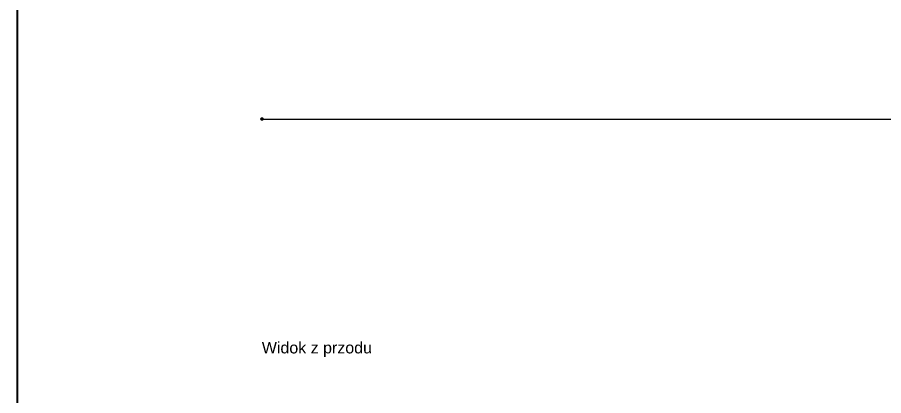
# Model space of a CAD drawing. Header units: millimetres. Extents: x 4625 to 14334, y 16216 to 31562.
# Drawn here: x 4625 to 8412, y 21170 to 22825 of the extents above; entities that cross this region are included whole.
import ezdxf

# ---------------------------------------------------------------- set-up
doc = ezdxf.new("R2010")
doc.units = ezdxf.units.MM
doc.header["$LTSCALE"] = 3
doc.styles.get("Standard").update_dxf_attribs({"font": 'arial.ttf'})
doc.dimstyles.new('MATEUSZ', dxfattribs={"dimtxt": 35, "dimasz": 16, "dimexe": 0.18, "dimexo": 0.0625, "dimgap": 0.09, "dimtad": 0, "dimdec": 0, "dimdsep": 46, "dimtxsty": 'Standard', "dimblk": 'DOT', "dimcen": 0.09, "dimse1": 1, "dimse2": 1, "dimadec": 0, "dimazin": 0, "dimtfac": 1, "dimtdec": 0, "dimtofl": 0, "dimtmove": 0, "dimatfit": 3, "dimfxl": 1, "dimtolj": 1, "dimtzin": 0, "dimlwd": 9, "dimlwe": 9, "dimarcsym": 0})

# ---------------------------------------------------------------- blocks, each defined once
blk = doc.blocks.new('_Dot')
at = {"color": 0, "linetype": 'ByBlock', "lineweight": -2}
blk.add_line((-0.5, 0), (-1, 0), dxfattribs=at)
at = {"color": 0, "linetype": 'ByBlock', "const_width": 0.5}
blk.add_lwpolyline([(-0.25, 0, 1), (0.25, 0, 1)], format="xyb", close=True, dxfattribs=at)
blk = doc.blocks.new('*D32')
at = {"color": 0, "lineweight": 9, "transparency": 16777216}
for p, q in [((5710.2, 22380.5), (9493.4, 22380.5)), ((13619.4, 22380.5), (9836.2, 22380.5))]:
    blk.add_line(p, q, dxfattribs=at)
at = {"layer": 'Defpoints', "color": 0, "transparency": 16777216}
for p in [(5694.2, 23051.5), (13635.4, 23050.3), (13635.4, 22380.5)]:
    blk.add_point(p, dxfattribs=at)
at = {"color": 0, "lineweight": 9, "transparency": 16777216, "xscale": 16, "yscale": 16, "zscale": 16, "rotation": 180}
blk.add_blockref('_Dot', (5694.2, 22380.5), dxfattribs=at)
at = {"color": 0, "lineweight": 9, "transparency": 16777216, "xscale": 16, "yscale": 16, "zscale": 16}
blk.add_blockref('_Dot', (13635.4, 22380.5), dxfattribs=at)
at = {"color": 0, "transparency": 16777216, "insert": (9664.8, 22380.5), "char_height": 123, "attachment_point": 5}
blk.add_mtext('\\A1;7941', dxfattribs=at)

msp = doc.modelspace()

# ---------------------------------------------------------------- linework, layer by layer
msp.add_lwpolyline([(4625, 31562.3), (14334, 31562.3), (14334, 16215.9), (4625, 16215.9)], close=True)

# ---------------------------------------------------------------- texts
at = {"insert": (5693.6, 21405.4), "char_height": 50, "attachment_point": 1}
msp.add_mtext_dynamic_manual_height_columns('Widok z przodu', width=1167.306, gutter_width=1, heights=[0], dxfattribs=at)

# ---------------------------------------------------------------- dimensions: what is measured, and where the dimension line sits
dim = msp.add_linear_dim(base=(13635.4, 22380.5), p1=(5694.2, 23051.5), p2=(13635.4, 23050.3), dimstyle='MATEUSZ', override={"dimtxt": 123})
dim.commit()
dim.dimension.update_dxf_attribs({"geometry": '*D32', "text_midpoint": (9664.8, 22380.5)})

doc.saveas('drawing.dxf')
